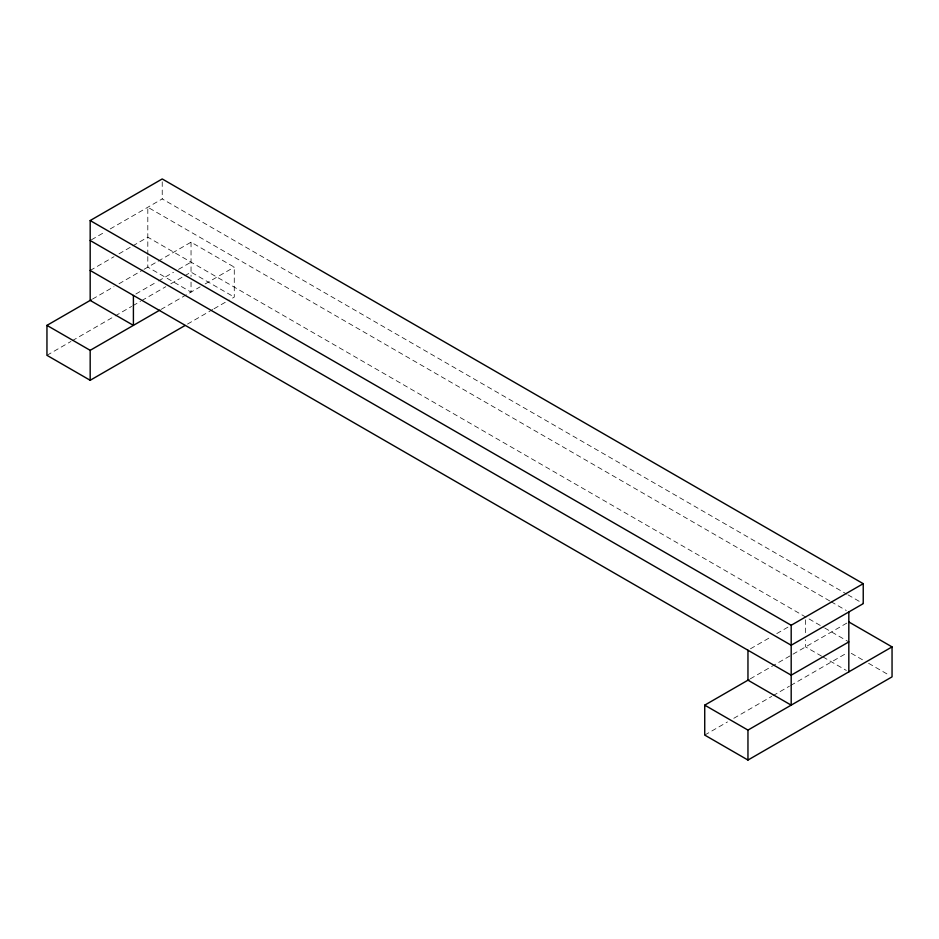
<?xml version="1.0" encoding="UTF-8"?>
<svg xmlns="http://www.w3.org/2000/svg" width="939" height="939" viewBox="0 0 939 939"><rect width="100%" height="100%" fill="white"/><g stroke="black" fill="none" stroke-linecap="round" stroke-linejoin="round"><path stroke-width="0.7" stroke-dasharray="4.7 3.52" d="M91.435 239.797L105.344 231.757M110.227 228.94L162.224 198.927L846.72 594.117M90.179 270.467L113.983 256.723M118.995 253.823L131.53 246.593M132.775 245.865L147.81 237.191L823.421 627.252M92.456 299.107L113.983 286.665M118.995 283.778L142.798 270.033M144.054 269.305L156.919 261.887M158.175 261.159L191.04 242.18L234.269 267.134L234.269 297.088L230.478 299.283M135.909 293.977L157.212 281.677M158.468 280.961L173.504 272.275M178.516 269.376L191.04 262.145M46.95 355.318L70.965 341.456M72.233 340.728L113.936 316.643M115.204 315.915L131.636 306.431M132.904 305.703L140.486 301.325M141.742 300.586L165.757 286.724M170.816 283.801L183.457 276.512M184.725 275.784L191.04 272.134L234.269 297.088M160.956 309.459L200.148 286.841M205.195 283.918L234.269 267.134M187.507 324.084L212.777 309.494M214.045 308.767L229.21 300.011M750.461 648.79L771.764 636.489M776.776 633.59L789.312 626.36M750.238 678.862L847.553 622.674M704.731 735.084L727.479 721.95M733.805 718.3L771.717 696.409M772.985 695.682L789.417 686.198M790.685 685.47L847.553 652.628M847.987 594.845L863.234 603.648M829.771 600.96L147.81 207.237L147.81 254.305M831.038 601.699L846.285 610.503M824.688 627.98L848.821 641.912M851.297 653.321L863.645 660.457M868.587 663.31L889.585 675.423M821.648 656.173L805.592 646.901L805.592 639.776M822.881 656.889L846.356 670.434M805.592 619.81L805.592 634.071M191.04 242.18L191.04 276.406M191.04 282.111L191.04 292.099L147.81 267.134L147.81 255.725M162.224 181.802L162.224 198.927"/><path stroke-width="1.41" d="M133.408 295.421L133.408 325.375L90.179 300.41L90.179 220.548L162.224 178.95L863.234 583.682L863.234 603.648L791.19 645.246L90.179 240.513M184.971 325.551L90.179 380.283L46.95 355.318L46.95 325.375L91.189 299.834M46.95 325.375L90.179 350.329L159.712 310.175M90.179 220.548L791.19 625.268L863.234 583.682M848.821 621.947L892.05 646.901L892.05 676.855L747.96 760.05L704.731 735.084L704.731 705.142L748.97 679.601M848.821 641.912L791.19 675.188L90.179 270.467M704.731 705.142L747.96 730.096L892.05 646.901M848.821 611.958L848.821 671.866M791.19 625.268L791.19 705.142L747.96 680.176L747.96 650.234M747.96 730.096L747.96 760.05M90.179 350.329L90.179 380.283"/></g></svg>
